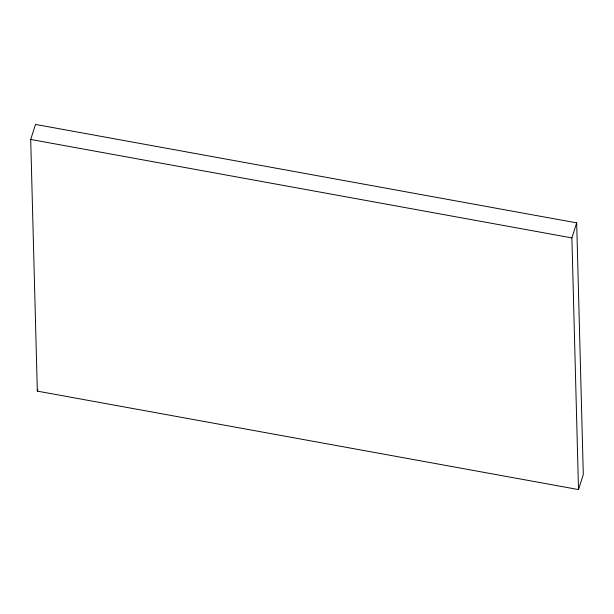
<?xml version="1.0" encoding="UTF-8"?>
<svg xmlns="http://www.w3.org/2000/svg" width="614" height="614" viewBox="0 0 614 614"><rect width="100%" height="100%" fill="white"/><g stroke="black" fill="none" stroke-linecap="round" stroke-linejoin="round"><path stroke-width="0.92" d="M30.7 139.462L35.497 124.427L576.676 222.874L583.3 474.538L578.503 489.573L37.324 391.126L30.7 139.462L571.88 237.91L578.503 489.573M37.324 391.126L37.884 389.353M571.88 237.91L576.676 222.874"/></g></svg>
